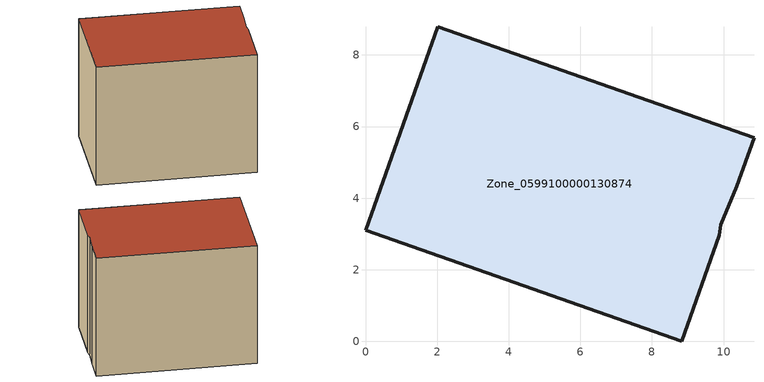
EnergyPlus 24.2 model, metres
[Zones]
Zone_0599100000130874
 floor ground (C_G): 10.37,4.33 9.93,3.26 9.88,2.96 8.83,0 0,3.1 2.02,8.79 10.85,5.69 z0.58
 wall outside (C_F): 10.37,4.33 10.85,5.69 2.02,8.79 0,3.1 8.83,0 9.88,2.96 9.93,3.26 10.37,4.33 z0.58:8.21
 roof outside (C_R): 9.93,3.26 10.37,4.33 10.85,5.69 2.02,8.79 0,3.1 8.83,0 9.88,2.96 z8.21
[BUILDING]
Pand.0599100000130874: North Axis=0; Terrain=City; Loads Convergence Tolerance Value=0.04; Temperature Convergence Tolerance Value=0.4; Solar Distribution=FullExterior; Maximum Number of Warmup Days=25; Minimum Number of Warmup Days=1
[Site:Location]
Rotterdam.The.Hague.AP_ZH_NLD Design_Conditions: Latitude=51.96; Longitude=4.45; Time Zone=1; Elevation=-4.5
[SITE:GROUNDTEMPERATURE:BUILDINGSURFACE]
18, 18, 18, 18, 18, 18, 18, 18, 18, 18, 18, 18
[MATERIAL] Thermal Absorptance=0.9; Solar Absorptance=0.7; Visible Absorptance=0.7
Name | Roughness | Thickness | Conductivity | Density | Specific Heat
G.TI.1965-1974 | MediumSmooth | 0.15 | 0.882353 | 540 | 1210
F.TI.1965-1974 | Rough | 0.3 | 0.697674 | 1920 | 840
R.TI.1965-1974 | MediumRough | 0.2 | 0.232558 | 1500 | 1000
[CONSTRUCTION]
C_G: G.TI.1965-1974
C_F: F.TI.1965-1974
C_R: R.TI.1965-1974
[ZONE]
Zone_0599100000130874: Type=1; Multiplier=1; Ceiling Height=Autocalculate; Volume=Autocalculate; Floor Area=autocalculate; Part of Total Floor Area=Yes
[ZONEINFILTRATION:DESIGNFLOWRATE]
Infil_Zone_0599100000130874: Zone or ZoneList or Space or SpaceList=Zone_0599100000130874; Schedule=AlwaysOn; Design Flow Rate Calculation Method=Flow/Area; Flow Rate per Floor Area=0.003; Constant Term Coefficient=1; Temperature Term Coefficient=0; Velocity Term Coefficient=0; Velocity Squared Term Coefficient=0
[HVACTEMPLATE:ZONE:IDEALLOADSAIRSYSTEM]
Zone_0599100000130874: Maximum Heating Supply Air Temperature=50; Minimum Cooling Supply Air Temperature=13; Maximum Heating Supply Air Humidity Ratio=0.0156; Minimum Cooling Supply Air Humidity Ratio=0.0077; Heating Limit=NoLimit; Cooling Limit=NoLimit; Dehumidification Control Type=ConstantSensibleHeatRatio; Cooling Sensible Heat Ratio=0.7; Dehumidification Setpoint=60; Humidification Control Type=None; Humidification Setpoint=30; Outdoor Air Method=None; Outdoor Air Flow Rate per Person=0.00944; Outdoor Air Flow Rate per Zone Floor Area=0; Outdoor Air Flow Rate per Zone=0; Demand Controlled Ventilation Type=None; Outdoor Air Economizer Type=NoEconomizer; Heat Recovery Type=None; Sensible Heat Recovery Effectiveness=0.7; Latent Heat Recovery Effectiveness=0.65
[ZONECONTROL:THERMOSTAT]
ThermostatControl_Zone_0599100000130874: Zone or ZoneList=Zone_0599100000130874; Control Type Schedule=DualSetpointControlType; Control 1=Thermostat_Zone_0599100000130874; Temperature Difference Between Cutout And Setpoint=0
[THERMOSTATSETPOINT:DUALSETPOINT]
Thermostat_Zone_0599100000130874: Heating Setpoint Temperature Schedule=HeatingSetpoint_Zone_0599100000130874; Cooling Setpoint Temperature Schedule=CoolingSetpoint_Zone_0599100000130874
[SCHEDULE:COMPACT]
HeatingSetpoint_Zone_0599100000130874: Through: 12/31, For: AllDays, Until: 24:00, 21
CoolingSetpoint_Zone_0599100000130874: Through: 12/31, For: AllDays, Until: 24:00, 24
DualSetpointControlType: Through: 12/31, For: AllDays, Until: 24:00, 4
AlwaysOn: Through: 12/31, For: AllDays, Until: 24:00, 1
